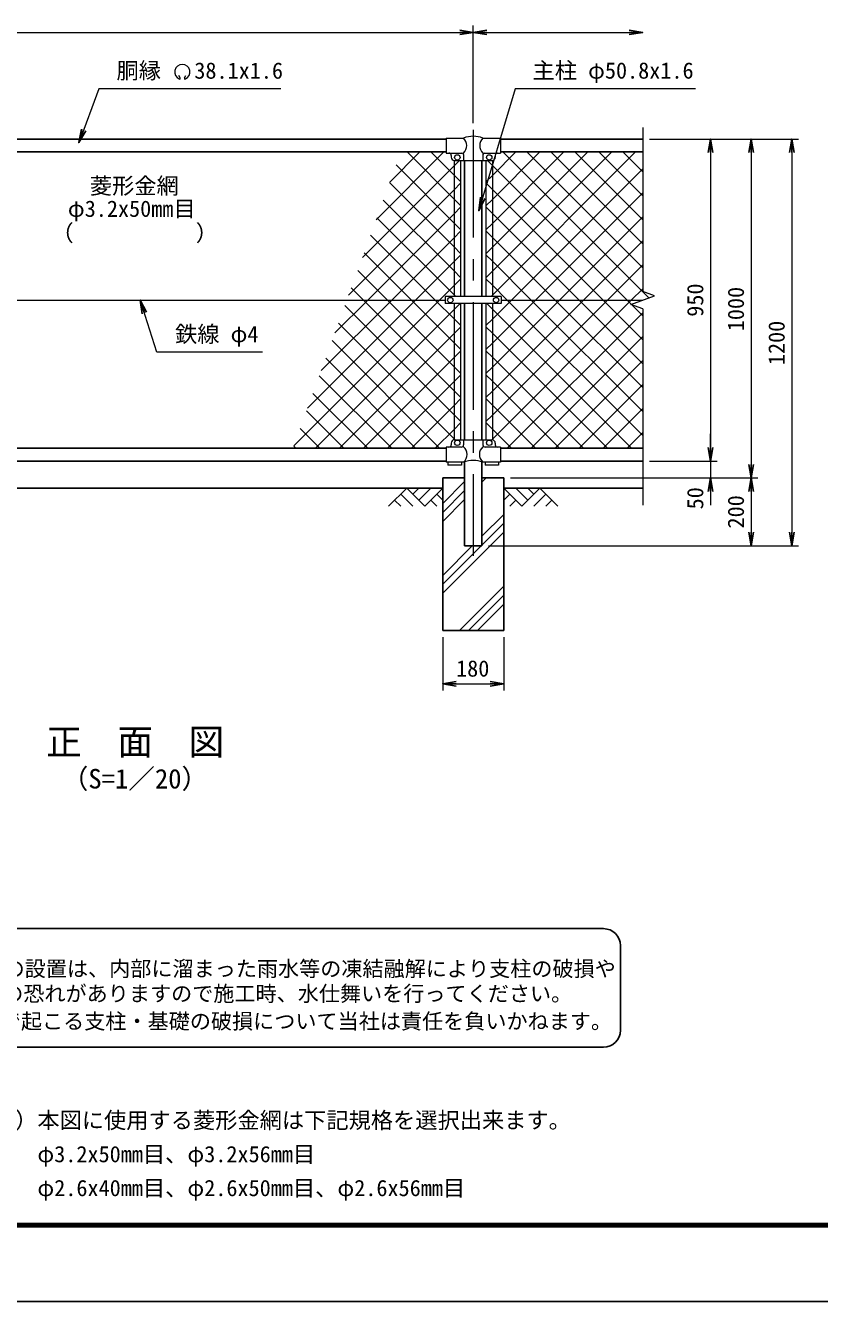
# Model space of a CAD drawing. Units: millimetres, scale not verified. Extents: x -4200 to 4200, y -2970 to 2970.
# Drawn here: x -2706 to -363, y -2970 to 795 of the extents above; entities that cross this region are included whole.
import ezdxf
from ezdxf.enums import TextEntityAlignment as Align

# ---------------------------------------------------------------- set-up
doc = ezdxf.new("R2010")
doc.units = ezdxf.units.MM
doc.header["$LTSCALE"] = 10
doc.linetypes.add('USER1', pattern=[50.8, 31.75, -6.35, 6.35, -6.35])
for name, color, linetype, lineweight in [('0-0_D-TTL-TXT', 7, 'Continuous', 25), ('0-1_D-BMK', 2, 'USER1', 13), ('0-2_D-STR1', 1, 'Continuous', 25), ('0-3_D-STR-DIM', 7, 'Continuous', 13), ('0-8_D-BGD', 7, 'Continuous', 25), ('0-9_D-STR4', 7, 'Continuous', 25), ('0-A_D-DCR-HCH', 7, 'Continuous', 13), ('0-B_D-STR3', 3, 'Continuous', 13), ('0-C_D-STR2', 7, 'Continuous', 13), ('0-D_D-STR-TXT', 7, 'Continuous', 13), ('0-E_D-TTL', 7, 'Continuous', 25)]:
    doc.layers.add(name, color=color, linetype=linetype, lineweight=lineweight)
doc.layers.add('0-4_0', color=7, linetype='Continuous')
doc.styles.add('ＭＳ ゴシック', font='')
doc.styles.get('ＭＳ ゴシック').set_extended_font_data('MS Gothic')

# ---------------------------------------------------------------- blocks, each defined once
blk = doc.blocks.new('_Open')
at = {"layer": '0-4_0'}
blk.add_line((-10, 1.667), (0, 0), dxfattribs=at)
blk.add_lwpolyline([(-10, -1.667), (0, 0), (-10, 0)], dxfattribs=at)

msp = doc.modelspace()

# ---------------------------------------------------------------- linework, layer by layer
at = {"layer": '0-0_D-TTL-TXT', "color": 2}
for p, q in [((-1000.36, -1869.63), (-3445.91, -1869.63)), ((-950.36, -2169.63), (-950.36, -1919.63)), ((-3445.91, -2219.63), (-1000.36, -2219.63))]:
    msp.add_line(p, q, dxfattribs=at)
for centre, start, end in [((-1000.36, -1919.63), 0, 90), ((-1000.36, -2169.63), 270, 0)]:
    msp.add_arc(centre, 50, start, end, dxfattribs=at)
at = {"layer": '0-1_D-BMK'}
msp.add_line((-1384.65, 487.29), (-1384.65, -769.77), dxfattribs=at)
at = {"layer": '0-2_D-STR1'}
for p, q in [((-3304.65, 460.23), (-1464.65, 460.23)), ((-1304.65, 460.23), (-884.65, 460.23)), ((-3304.65, 422.23), (-1464.65, 422.23)), ((-1304.65, 422.23), (-884.65, 422.23)), ((-1410.05, 397.23), (-1410.05, -4.27)), ((-1359.25, 397.23), (-1359.25, -4.27)), ((-1410.05, -25.27), (-1410.05, -426.77)), ((-1359.25, -25.27), (-1359.25, -426.77)), ((-3304.65, -451.77), (-1464.65, -451.77)), ((-1304.65, -451.77), (-884.65, -451.77)), ((-3304.65, -489.77), (-1464.65, -489.77)), ((-1410.05, -492.77), (-1410.05, -739.77)), ((-1359.25, -492.77), (-1359.25, -739.77)), ((-1304.65, -489.77), (-884.65, -489.77)), ((-1359.25, -739.77), (-1410.05, -739.77))]:
    msp.add_line(p, q, dxfattribs=at)
at = {"layer": '0-3_D-STR-DIM'}
for p, q in [((-1384.65, 507.29), (-1384.65, 795.23)), ((-1384.65, 507.29), (-1384.65, 795.23)), ((-3344.65, 775.23), (-1424.65, 775.23)), ((-1344.65, 775.23), (-924.65, 775.23)), ((-884.65, 494.49), (-884.65, 10.88)), ((-864.65, 460.23), (-664.65, 460.23)), ((-864.65, 460.23), (-544.65, 460.23)), ((-864.65, 460.23), (-424.65, 460.23)), ((-684.65, 420.23), (-684.65, -449.77)), ((-564.65, 420.23), (-564.65, -499.77)), ((-444.65, 420.23), (-444.65, -699.77)), ((-849.42, -1.95), (-884.65, 10.88)), ((-919.89, -27.6), (-849.42, -1.95)), ((-884.65, -40.43), (-919.89, -27.6)), ((-884.65, -40.43), (-884.65, -619.77)), ((-684.65, -449.77), (-684.65, -409.77)), ((-864.65, -489.77), (-664.65, -489.77)), ((-864.65, -489.77), (-664.65, -489.77)), ((-684.65, -489.77), (-684.65, -539.77)), ((-1274.65, -539.77), (-664.65, -539.77)), ((-1274.65, -539.77), (-544.65, -539.77)), ((-1274.65, -539.77), (-544.65, -539.77)), ((-684.65, -579.77), (-684.65, -619.77)), ((-564.65, -579.77), (-564.65, -699.77)), ((-1339.25, -739.77), (-424.65, -739.77)), ((-1339.25, -739.77), (-544.65, -739.77)), ((-1474.65, -1009.77), (-1474.65, -1167.09)), ((-1294.65, -1009.77), (-1294.65, -1167.09)), ((-1434.65, -1147.09), (-1334.65, -1147.09))]:
    msp.add_line(p, q, dxfattribs=at)
at = {"layer": '0-8_D-BGD'}
for p, q in [((-1474.65, -569.77), (-3294.65, -569.77)), ((-1294.65, -569.77), (-884.65, -569.77))]:
    msp.add_line(p, q, dxfattribs=at)
at = {"layer": '0-9_D-STR4'}
for p, q in [((-1474.65, -539.77), (-1474.65, -989.77)), ((-1410.05, -539.77), (-1474.65, -539.77)), ((-1294.65, -539.77), (-1359.25, -539.77)), ((-1294.65, -539.77), (-1294.65, -989.77)), ((-1294.65, -989.77), (-1474.65, -989.77))]:
    msp.add_line(p, q, dxfattribs=at)
at = {"layer": '0-A_D-DCR-HCH'}
for p, q in [((-1474.65, -614.88), (-1410.05, -550.28)), ((-1359.25, -552.51), (-1346.52, -539.77)), ((-1581.08, -569.77), (-1634.29, -622.99)), ((-1598.82, -587.51), (-1563.18, -622.99)), ((-1581.08, -569.77), (-1527.87, -622.99)), ((-1563.34, -587.51), (-1545.6, -569.77)), ((-1545.6, -605.25), (-1510.13, -569.77)), ((-1527.87, -622.99), (-1474.65, -569.77)), ((-1492.39, -587.51), (-1474.65, -605.17)), ((-1474.65, -641.39), (-1410.05, -576.79)), ((-1241.44, -622.99), (-1294.65, -569.77)), ((-1276.92, -587.51), (-1294.65, -605.17)), ((-1223.7, -605.25), (-1259.18, -569.77)), ((-1188.23, -569.77), (-1241.44, -622.99)), ((-1205.87, -587.6), (-1223.7, -569.77)), ((-1170.49, -587.51), (-1206.13, -622.99)), ((-1188.23, -569.77), (-1135.02, -622.99)), ((-1616.55, -605.25), (-1598.73, -622.99)), ((-1510.13, -605.25), (-1492.31, -622.99)), ((-1474.65, -667.91), (-1410.05, -603.31)), ((-1259.18, -605.25), (-1277, -622.99)), ((-1152.76, -605.25), (-1170.57, -622.99)), ((-1359.25, -711.61), (-1294.65, -647.01)), ((-1359.25, -738.12), (-1294.65, -673.52)), ((-1474.65, -880.04), (-1294.65, -700.04)), ((-1474.65, -853.52), (-1360.9, -739.77)), ((-1474.65, -827.01), (-1387.42, -739.77)), ((-1425.29, -989.77), (-1294.65, -859.14)), ((-1398.77, -989.77), (-1294.65, -885.66)), ((-1372.25, -989.77), (-1294.65, -912.17))]:
    msp.add_line(p, q, dxfattribs=at)
at = {"layer": '0-B_D-STR3'}
for p, q in [((-1464.65, 463.23), (-1464.65, 419.23)), ((-1464.65, 463.23), (-1413.2, 463.23)), ((-1356.1, 463.23), (-1304.65, 463.23)), ((-1304.65, 463.23), (-1304.65, 419.23)), ((-1464.65, 419.23), (-1417.9, 419.23)), ((-1413.2, 414.53), (-1413.2, 397.23)), ((-1356.1, 414.53), (-1356.1, 397.23)), ((-1351.4, 419.23), (-1304.65, 419.23)), ((-1449.65, 412.23), (-1449.65, 407.23)), ((-1441.15, 397.23), (-1441.15, -4.27)), ((-1439.65, 397.23), (-1329.65, 397.23)), ((-1422.15, 397.23), (-1422.15, -4.27)), ((-1347.15, 397.23), (-1347.15, -4.27)), ((-1328.15, 397.23), (-1328.15, -4.27)), ((-1319.65, 412.23), (-1319.65, 407.23)), ((-3307.66, -14.77), (-1467.15, -14.77)), ((-1467.15, -4.27), (-1467.15, -25.27)), ((-1302.15, -4.27), (-1467.15, -4.27)), ((-1302.15, -25.27), (-1467.15, -25.27)), ((-1441.15, -25.27), (-1441.15, -426.89)), ((-1422.15, -25.27), (-1422.15, -426.77)), ((-1347.15, -25.27), (-1347.15, -426.77)), ((-1328.15, -25.27), (-1328.15, -426.89)), ((-1302.15, -4.27), (-1302.15, -25.27)), ((-1302.15, -14.77), (-884.65, -14.77)), ((-1464.65, -448.77), (-1464.65, -492.77)), ((-1420.2, -448.77), (-1464.65, -448.77)), ((-1449.65, -436.77), (-1449.65, -441.77)), ((-1439.65, -426.77), (-1329.65, -426.77)), ((-1413.2, -426.77), (-1413.2, -441.77)), ((-1356.1, -426.77), (-1356.1, -441.77)), ((-1304.65, -448.77), (-1349.1, -448.77)), ((-1319.65, -436.77), (-1319.65, -441.77)), ((-1304.65, -448.77), (-1304.65, -492.77)), ((-1413.2, -492.77), (-1464.65, -492.77)), ((-1459.65, -492.77), (-1459.65, -502.07)), ((-1419.65, -502.07), (-1459.65, -502.07)), ((-1419.65, -492.77), (-1419.65, -502.07)), ((-1304.65, -492.77), (-1356.1, -492.77)), ((-1349.65, -492.77), (-1349.65, -502.07)), ((-1309.65, -502.07), (-1349.65, -502.07)), ((-1309.65, -492.77), (-1309.65, -502.07))]:
    msp.add_line(p, q, dxfattribs=at)
for centre in [(-1431.65, 406.23), (-1337.65, 406.23), (-1452.15, -14.77), (-1317.15, -14.77), (-1431.65, -435.77), (-1337.65, -435.77)]:
    msp.add_circle(centre, 8, dxfattribs=at)
for centre, radius, start, end in [((-1384.65, 388.49), 80, 69.0916, 110.9084), ((-1434.46, 441.23), 30.59, 314.01503, 45.98497), ((-1334.85, 441.23), 30.59, 134.01503, 225.98497), ((-1456.65, 412.23), 7, 0, 90), ((-1417.9, 414.53), 4.7, 0, 90), ((-1351.4, 414.53), 4.7, 90, 180), ((-1312.65, 412.23), 7, 90, 180), ((-1439.65, 407.23), 10, 180, 270), ((-1329.65, 407.23), 10, 270, 0), ((-1456.65, -441.77), 7, 270, 0), ((-1439.65, -436.77), 10, 90, 180), ((-1420.2, -441.77), 7, 270, 0), ((-1432.33, -470.33), 29.48, 310.4464, 49.5536), ((-1336.98, -470.33), 29.48, 130.4464, 229.5536), ((-1349.1, -441.77), 7, 180, 270), ((-1329.65, -436.77), 10, 0, 90), ((-1312.65, -441.77), 7, 180, 270), ((-1384.65, -573.26), 85.4, 70.46947, 109.53053)]:
    msp.add_arc(centre, radius, start, end, dxfattribs=at)
at = {"layer": '0-C_D-STR2'}
for p, q in [((-1671.35, 222.04), (-1471.16, 422.23)), ((-1630.88, 333.21), (-1541.87, 422.23)), ((-1441.15, 283.34), (-1580.04, 422.23)), ((-1441.15, 354.05), (-1509.33, 422.23)), ((-1328.15, 353.1), (-1259.03, 422.23)), ((-1328.15, 282.39), (-1188.32, 422.23)), ((-1328.15, 211.68), (-1117.61, 422.23)), ((-1328.15, 140.97), (-1046.9, 422.23)), ((-1328.15, 70.26), (-976.19, 422.23)), ((-866.72, -8.25), (-1297.2, 422.23)), ((-884.65, 80.39), (-1226.49, 422.23)), ((-884.65, 151.1), (-1155.78, 422.23)), ((-884.65, 221.82), (-1085.07, 422.23)), ((-884.65, 292.53), (-1014.35, 422.23)), ((-884.65, 363.24), (-943.64, 422.23)), ((-1441.15, 212.63), (-1612.43, 383.91)), ((-1422.15, 335.05), (-1441.15, 354.05)), ((-1347.15, 334.1), (-1328.15, 353.1)), ((-1271.76, -14.77), (-884.65, 372.34)), ((-1441.15, 141.92), (-1631.3, 332.07)), ((-1328.15, 311.76), (-1347.15, 330.76)), ((-1001.62, -14.77), (-1328.15, 311.76)), ((-1201.05, -14.77), (-884.65, 301.63)), ((-1441.15, 71.21), (-1650.17, 280.22)), ((-1422.15, 264.34), (-1441.15, 283.34)), ((-1347.15, 263.39), (-1328.15, 282.39)), ((-1696.03, -14.77), (-1441.15, 240.1)), ((-1441.15, 240.1), (-1422.15, 259.1)), ((-1328.15, 241.05), (-1347.15, 260.05)), ((-1072.33, -14.77), (-1328.15, 241.05)), ((-1130.34, -14.77), (-884.65, 230.91)), ((-1422.15, 193.63), (-1441.15, 212.63)), ((-1441.15, 169.39), (-1422.15, 188.39)), ((-1347.15, 192.68), (-1328.15, 211.68)), ((-1328.15, 170.34), (-1347.15, 189.34)), ((-1496.59, -14.77), (-1687.91, 176.54)), ((-1625.32, -14.77), (-1441.15, 169.39)), ((-1143.04, -14.77), (-1328.15, 170.34)), ((-1059.63, -14.77), (-884.65, 160.2)), ((-1567.3, -14.77), (-1706.78, 124.7)), ((-1422.15, 122.92), (-1441.15, 141.92)), ((-1441.15, 98.68), (-1422.15, 117.68)), ((-1347.15, 121.97), (-1328.15, 140.97)), ((-1328.15, 99.63), (-1347.15, 118.63)), ((-1554.61, -14.77), (-1441.15, 98.68)), ((-1213.75, -14.77), (-1328.15, 99.63)), ((-988.92, -14.77), (-884.65, 89.49)), ((-1638.01, -14.77), (-1725.65, 72.86)), ((-1422.15, 52.21), (-1441.15, 71.21)), ((-1441.15, 27.97), (-1422.15, 46.97)), ((-1347.15, 51.26), (-1328.15, 70.26)), ((-1328.15, 28.92), (-1347.15, 47.92)), ((-1708.72, -14.77), (-1744.51, 21.02)), ((-1483.9, -14.77), (-1441.15, 27.97)), ((-1284.46, -14.77), (-1328.15, 28.92)), ((-1914.13, -445.01), (-1483.9, -14.77)), ((-1873.67, -333.84), (-1554.61, -14.77)), ((-1833.2, -222.66), (-1625.32, -14.77)), ((-1792.74, -111.49), (-1696.03, -14.77)), ((-1441.15, -282.34), (-1708.72, -14.77)), ((-1441.15, -211.63), (-1638.01, -14.77)), ((-1441.15, -140.92), (-1567.3, -14.77)), ((-1441.15, -70.21), (-1496.59, -14.77)), ((-1328.15, -71.16), (-1271.76, -14.77)), ((-1328.15, -141.87), (-1201.05, -14.77)), ((-1328.15, -212.59), (-1130.34, -14.77)), ((-1328.15, -283.3), (-1059.63, -14.77)), ((-1328.15, -354.01), (-988.92, -14.77)), ((-884.65, -414.58), (-1284.46, -14.77)), ((-884.65, -343.87), (-1213.75, -14.77)), ((-884.65, -273.16), (-1143.04, -14.77)), ((-884.65, -202.45), (-1072.33, -14.77)), ((-884.65, -131.74), (-1001.62, -14.77)), ((-884.65, -61.03), (-917.05, -28.64)), ((-1422.15, -89.21), (-1441.15, -70.21)), ((-1347.15, -90.16), (-1328.15, -71.16)), ((-1284.5, -451.77), (-884.65, -51.93)), ((-1441.15, -113.45), (-1422.15, -94.45)), ((-1328.15, -112.5), (-1347.15, -93.5)), ((-988.88, -451.77), (-1328.15, -112.5)), ((-1483.86, -451.77), (-1801.12, -134.51)), ((-1779.47, -451.77), (-1441.15, -113.45)), ((-1422.15, -159.92), (-1441.15, -140.92)), ((-1347.15, -160.87), (-1328.15, -141.87)), ((-1213.79, -451.77), (-884.65, -122.64)), ((-1554.57, -451.77), (-1819.99, -186.35)), ((-1708.76, -451.77), (-1441.15, -184.16)), ((-1441.15, -184.16), (-1422.15, -165.16)), ((-1328.15, -183.21), (-1347.15, -164.21)), ((-1059.59, -451.77), (-1328.15, -183.21)), ((-1422.15, -230.63), (-1441.15, -211.63)), ((-1347.15, -231.59), (-1328.15, -212.59)), ((-1143.08, -451.77), (-884.65, -193.35)), ((-1625.28, -451.77), (-1838.86, -238.19)), ((-1638.05, -451.77), (-1441.15, -254.87)), ((-1441.15, -254.87), (-1422.15, -235.87)), ((-1328.15, -253.92), (-1347.15, -234.92)), ((-1130.3, -451.77), (-1328.15, -253.92)), ((-1695.99, -451.77), (-1857.73, -290.04)), ((-1422.15, -301.34), (-1441.15, -282.34)), ((-1347.15, -302.3), (-1328.15, -283.3)), ((-1072.37, -451.77), (-884.65, -264.06)), ((-1567.34, -451.77), (-1441.15, -325.59)), ((-1441.15, -325.59), (-1422.15, -306.59)), ((-1328.15, -324.63), (-1347.15, -305.63)), ((-1201.01, -451.77), (-1328.15, -324.63)), ((-1001.66, -451.77), (-884.65, -334.77)), ((-1766.7, -451.77), (-1876.6, -341.88)), ((-1347.15, -373.01), (-1328.15, -354.01)), ((-1328.15, -395.34), (-1347.15, -376.34)), ((-1837.41, -451.77), (-1895.46, -393.72)), ((-1496.63, -451.77), (-1441.15, -396.3)), ((-1441.15, -396.3), (-1422.15, -377.3)), ((-1271.73, -451.77), (-1328.15, -395.34)), ((-930.95, -451.77), (-884.65, -405.48)), ((-1908.12, -451.77), (-1914.33, -445.56))]:
    msp.add_line(p, q, dxfattribs=at)
for points in [[(-1331.97, -4.27), (-1328.15, -0.45), (-905.47, 422.23)], [(-1711.81, 110.86), (-1441.15, 381.52), (-1425.45, 397.23)], [(-918.56, -27.12), (-930.91, -14.77), (-1328.15, 382.47), (-1342.91, 397.23)], [(-1752.28, -0.31), (-1441.15, 310.81), (-1422.15, 329.81)], [(-1436.38, -4.27), (-1441.15, 0.5), (-1669.04, 228.38)], [(-1330.21, -426.77), (-1328.15, -424.72), (-918.21, -14.77), (-884.65, 18.78)], [(-1850.19, -451.77), (-1441.15, -42.74), (-1423.69, -25.27)], [(-1422.15, -372.06), (-1441.15, -353.06), (-1763.38, -30.83)], [(-918.17, -451.77), (-1328.15, -41.79), (-1344.67, -25.27)], [(-1438.15, -426.77), (-1441.15, -423.77), (-1782.25, -82.67)]]:
    msp.add_lwpolyline(points, dxfattribs=at)
at = {"layer": '0-D_D-STR-TXT'}
for p, q in [((-2249.34, 641.1), (-2253.48, 648.28)), ((-2236.85, 641.1), (-2232.71, 648.28))]:
    msp.add_line(p, q, dxfattribs=at)
for points in [[(-1952.84, 608.23), (-2489.13, 608.23), (-2547.78, 451.66)], [(-729.04, 608.23), (-1260.7, 608.23), (-1367.98, 250.61)], [(-2006.99, -168.4), (-2318.32, -168.4), (-2366.41, -16.68)]]:
    msp.add_lwpolyline(points, dxfattribs=at)
for centre, radius, start, end in [((-2243.09, 658.26), 22.5, 294.32478, 245.67522), ((-2251.39, 639.86), 2.37, 245.67522, 30), ((-2234.8, 639.86), 2.37, 150, 294.32478)]:
    msp.add_arc(centre, radius, start, end, dxfattribs=at)
at = {"layer": '0-E_D-TTL', "color": 2}
msp.add_lwpolyline([(-4199.68, 2970.23), (4200.32, 2970.23), (4200.32, -2969.77), (-4199.68, -2969.77)], close=True, dxfattribs=at)
at = {"layer": '0-E_D-TTL'}
for points in [[(-3929.68, 2750.23), (3930.32, 2750.23), (3930.32, -2749.77), (-3929.68, -2749.77)], [(-3927.18, 2747.73), (3927.82, 2747.73), (3927.82, -2747.27), (-3927.18, -2747.27)], [(-3924.68, 2745.23), (3925.32, 2745.23), (3925.32, -2744.77), (-3924.68, -2744.77)], [(-3922.18, 2742.73), (3922.82, 2742.73), (3922.82, -2742.27), (-3922.18, -2742.27)], [(-3919.68, 2740.23), (3920.32, 2740.23), (3920.32, -2739.77), (-3919.68, -2739.77)]]:
    msp.add_lwpolyline(points, close=True, dxfattribs=at)

# ---------------------------------------------------------------- block references
at = {"layer": '0-3_D-STR-DIM', "xscale": 4, "yscale": 4}
for p in [(-1384.65, 775.23), (-884.65, 775.23), (-1294.65, -1147.09)]:
    msp.add_blockref('_Open', p, dxfattribs=at)
for p, rotation in [((-1384.65, 775.23), 180), ((-684.65, 460.23), 90), ((-564.65, 460.23), 90), ((-444.65, 460.23), 90), ((-684.65, -489.77), 270), ((-684.65, -489.77), 270), ((-564.65, -539.77), 270), ((-684.65, -539.77), 90), ((-564.65, -539.77), 90), ((-564.65, -739.77), 270), ((-444.65, -739.77), 270), ((-1474.65, -1147.09), 180)]:
    msp.add_blockref('_Open', p, dxfattribs=dict(at, rotation=rotation))
at = {"layer": '0-D_D-STR-TXT', "xscale": 4, "yscale": 4}
for p, rotation in [((-2548.48, 449.79), 249.46512), ((-1368.56, 248.7), 253.30154), ((-2367.02, -14.77), 107.58773)]:
    msp.add_blockref('_Open', p, dxfattribs=dict(at, rotation=rotation))

# ---------------------------------------------------------------- texts
at = {"layer": '0-0_D-TTL-TXT', "style": 'ＭＳ ゴシック'}
for s, height, p in [('正\u3000面\u3000図', 76.98, (-2644.55, -1380.17)), ('（S=1／20）', 57.7, (-2599.07, -1473.36)), ('凍結の恐れがある場所への設置は、内部に溜まった雨水等の凍結融解により支柱の破損や', 45.67, (-3455.73, -2024.3)), ('コンクリート基礎の破損の恐れがありますので施工時、水仕舞いを行ってください。', 45.67, (-3459.84, -2097.73)), ('施工による水仕舞い不備で起こる支柱・基礎の破損について当社は責任を負いかねます。 ', 45.67, (-3466.83, -2179.22)), ('（備\u3000考）本図に使用する菱形金網は下記規格を選択出来ます。', 48.09, (-2998.8, -2473.38)), ('\u3000\u3000\u3000\u3000\u3000φ3.2x50mm目、φ3.2x56mm目', 48.09, (-2998.8, -2573.38)), ('\u3000\u3000\u3000\u3000\u3000φ2.6x40mm目、φ2.6x50mm目、φ2.6x56mm目', 48.09, (-2998.8, -2673.38))]:
    msp.add_text(s, height=height, dxfattribs=at).set_placement(p, align=Align.BOTTOM_LEFT)
at = {"layer": '0-3_D-STR-DIM', "style": 'ＭＳ ゴシック'}
for s, p in [('950', (-691.4, -63.9)), ('1000', (-571.4, -106.67)), ('1200', (-451.4, -206.67)), ('50', (-691.4, -632.4)), ('200', (-571.4, -688.77))]:
    msp.add_text(s, height=48.09, rotation=90, dxfattribs=at).set_placement(p, align=Align.BOTTOM_LEFT)
msp.add_text('180', height=48.09, dxfattribs=at).set_placement((-1435.3, -1140.34), align=Align.BOTTOM_LEFT)
at = {"layer": '0-D_D-STR-TXT', "style": 'ＭＳ ゴシック'}
for s, p in [('胴縁 \u300038.1x1.6', (-2437.2, 624.01)), ('主柱 φ50.8x1.6', (-1209.78, 624.24)), ('菱形金網', (-2515.85, 284.03)), ('φ3.2x50mm目', (-2580.83, 216.44)), ('（\u3000\u3000   \u3000\u3000）', (-2629.56, 144.79)), ('鉄線 φ4', (-2264.6, -153.53))]:
    msp.add_text(s, height=48.09, dxfattribs=at).set_placement(p, align=Align.BOTTOM_LEFT)

doc.saveas('drawing.dxf')
